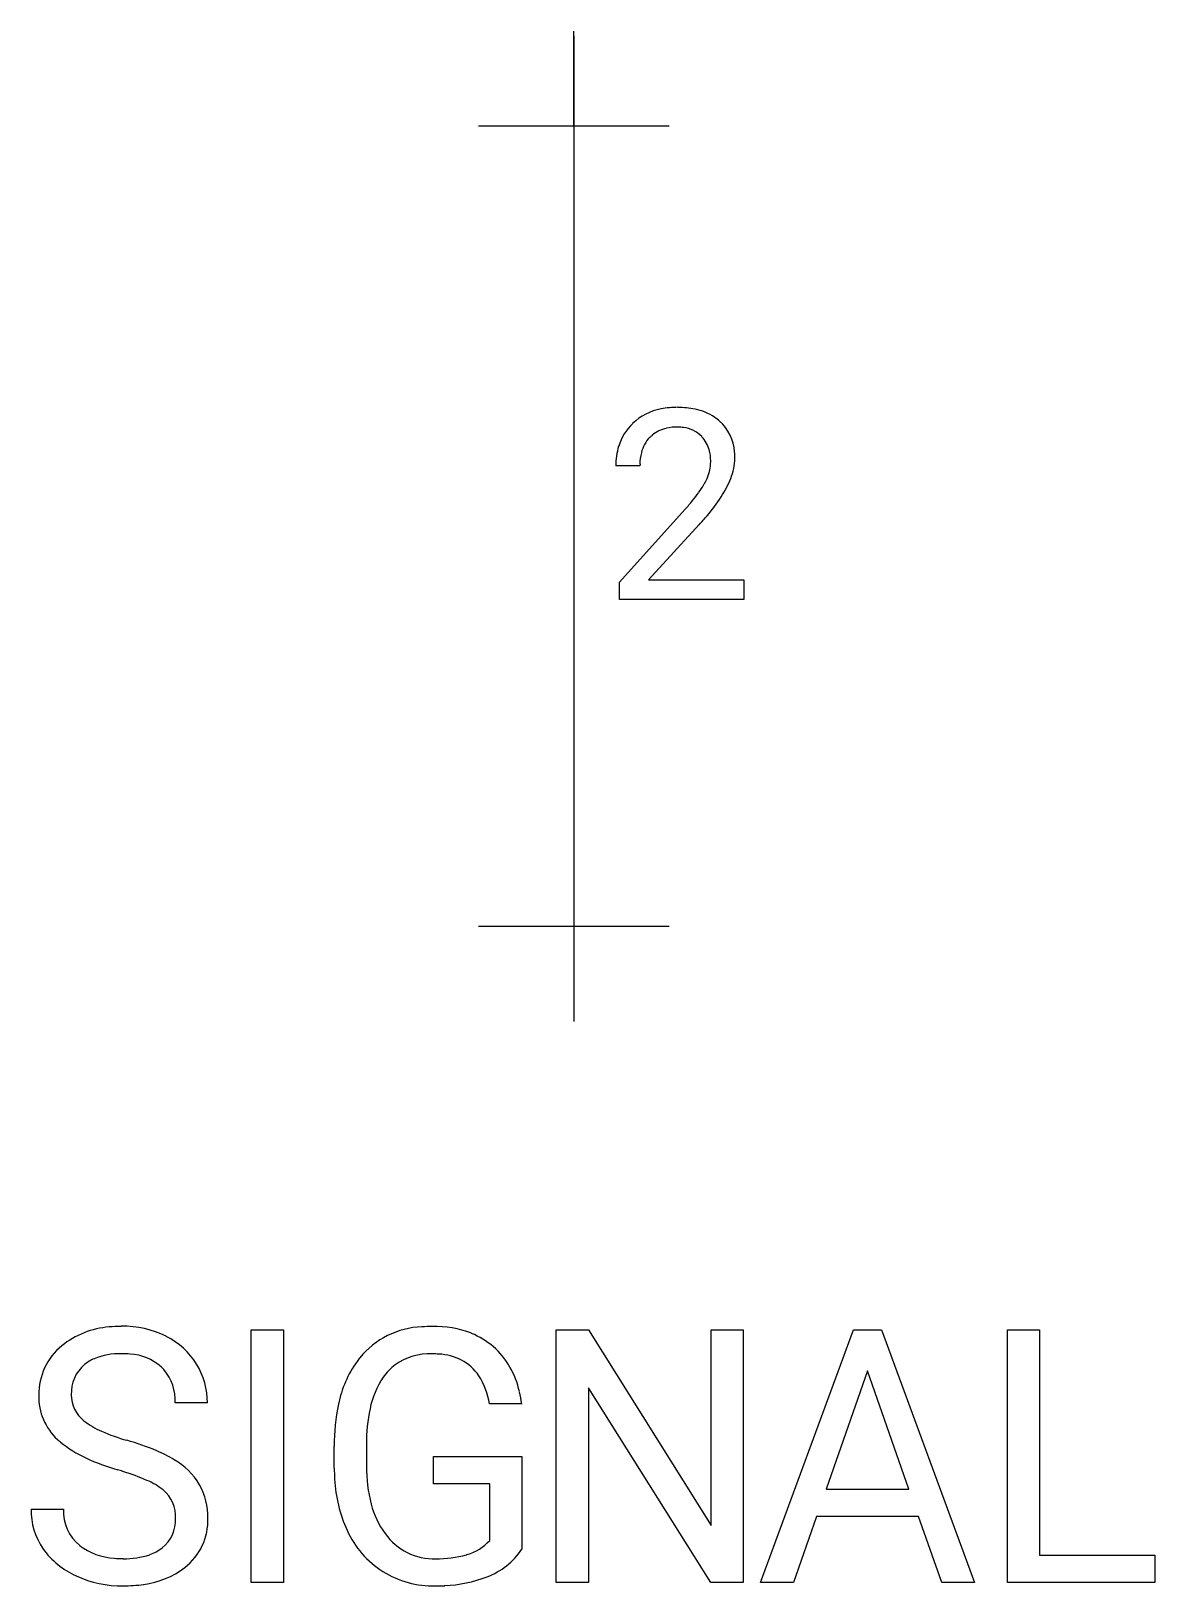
# Model space of a CAD drawing. Extents: x 4.6 to 12.4, y -3.1 to 7.7.
import ezdxf

# ---------------------------------------------------------------- set-up
doc = ezdxf.new("R2010")
doc.units = 0
doc.layers.add('DEFAULT_255_1_388', color=255, linetype='CONTINUOUS')
doc.layers.add('DEFAULT_255_2_778', color=255, linetype='CONTINUOUS')

msp = doc.modelspace()

# ---------------------------------------------------------------- linework, layer by layer
at = {"layer": 'DEFAULT_255_1_388'}
for p, q in [((8.793, 4.712), (8.625, 4.712)), ((8.651, 3.904), (9.106, 4.41)), ((9.205, 4.303), (8.852, 3.92)), ((8.651, 3.784), (8.651, 3.904)), ((8.852, 3.92), (9.513, 3.92)), ((9.513, 3.92), (9.513, 3.784)), ((9.513, 3.784), (8.651, 3.784))]:
    msp.add_line(p, q, dxfattribs=at)
for centre, radius, start, end in [((9.013, 4.72), 0.394, 100.787, 133.4382), ((9.052, 4.546), 0.572, 89.6607, 101.3702), ((9.06, 4.552), 0.565, 78.2173, 90.4129), ((9.1, 4.735), 0.378, 55.9269, 78.4888), ((8.993, 4.741), 0.364, 133.4541, 162.9471), ((9.025, 4.744), 0.233, 102.1738, 129.2061), ((9.053, 4.629), 0.352, 89.5461, 102.5418), ((9.056, 4.689), 0.291, 82.1602, 90.1506), ((9.071, 4.772), 0.207, 43.4417, 83.1661), ((9.122, 4.773), 0.334, 47.9298, 55.4049), ((9.133, 4.785), 0.318, 4.3348, 48.056), ((9.03, 4.748), 0.234, 136.1757, 166.3673), ((9.017, 4.758), 0.216, 129.7286, 135.7539), ((9.063, 4.763), 0.219, 16.1713, 43.5286), ((9.083, 4.716), 0.458, 163.2878, 180.5582), ((9.143, 4.717), 0.351, 165.9091, 178.8685), ((9.006, 4.748), 0.278, 359.4863, 15.9343), ((9.058, 4.772), 0.394, 337.8914, 358.9968), ((9.01, 4.766), 0.442, 359.9252, 5.5972), ((9.241, 4.712), 0.448, 178.4391, 180.0084), ((8.967, 4.749), 0.318, 331.4255, 352.9366), ((8.982, 4.745), 0.302, 353.2258, 0.0166), ((8.624, 4.949), 0.715, 323.8963, 328.6419), ((8.854, 4.807), 0.444, 328.8295, 331.7891), ((8.753, 4.89), 0.721, 326.9133, 338.3508), ((7.589, 5.752), 2.026, 318.5133, 320.7829), ((8.183, 5.268), 1.259, 320.7373, 323.9739), ((8.304, 5.177), 1.254, 319.6472, 327.096), ((7.873, 5.533), 1.813, 317.2588, 319.9046)]:
    msp.add_arc(centre, radius, start, end, dxfattribs=at)
at = {"layer": 'DEFAULT_255_2_778'}
for p, q in [((8.333, 7.069), (8.333, 7.731)), ((8.333, 7.698), (8.333, 0.885)), ((8.995, 7.07), (7.672, 7.07)), ((8.995, 1.513), (7.672, 1.513)), ((8.333, 1.513), (8.333, 0.852)), ((6.094, -3.043), (6.094, -1.289)), ((6.094, -1.289), (6.317, -1.289)), ((6.317, -1.289), (6.317, -3.043)), ((6.317, -1.289), (6.317, -1.289)), ((8.211, -3.043), (8.211, -1.289)), ((8.211, -1.289), (8.435, -1.289)), ((8.435, -1.289), (9.288, -2.647)), ((9.288, -2.647), (9.288, -1.289)), ((9.288, -1.289), (9.509, -1.289)), ((9.509, -1.289), (9.509, -3.043)), ((9.509, -1.289), (9.509, -1.289)), ((9.63, -3.043), (10.275, -1.289)), ((10.275, -1.289), (10.47, -1.289)), ((10.47, -1.289), (11.116, -3.043)), ((11.344, -3.043), (11.344, -1.289)), ((11.344, -1.289), (11.568, -1.289)), ((11.568, -1.289), (11.568, -2.854)), ((11.568, -1.289), (11.568, -1.289)), ((10.372, -1.574), (10.086, -2.395)), ((10.373, -1.574), (10.372, -1.574)), ((10.66, -2.395), (10.373, -1.574)), ((9.285, -3.043), (8.435, -1.691)), ((8.435, -1.691), (8.435, -3.043)), ((5.789, -1.796), (5.565, -1.796)), ((7.971, -1.804), (7.748, -1.804)), ((6.67, -2.251), (6.67, -2.098)), ((6.893, -2.092), (6.893, -2.235)), ((5.166, -2.261), (5.166, -2.261)), ((7.359, -2.358), (7.359, -2.17)), ((7.359, -2.17), (7.971, -2.17)), ((7.971, -2.17), (7.972, -2.17)), ((7.972, -2.17), (7.972, -2.813)), ((7.75, -2.358), (7.359, -2.358)), ((7.75, -2.752), (7.75, -2.358)), ((10.086, -2.395), (10.66, -2.395)), ((4.565, -2.535), (4.789, -2.535)), ((10.019, -2.585), (9.86, -3.043)), ((10.727, -2.585), (10.019, -2.585)), ((10.888, -3.043), (10.727, -2.585)), ((11.568, -2.854), (12.368, -2.854)), ((12.368, -2.854), (12.368, -3.043)), ((6.317, -3.043), (6.094, -3.043)), ((8.435, -3.043), (8.211, -3.043)), ((9.509, -3.043), (9.285, -3.043)), ((9.86, -3.043), (9.63, -3.043)), ((11.116, -3.043), (10.888, -3.043)), ((10.888, -3.043), (10.888, -3.043)), ((12.368, -3.043), (11.344, -3.043))]:
    msp.add_line(p, q, dxfattribs=at)
for centre, radius, start, end in [((5.148, -1.849), 0.581, 94, 129.5189), ((5.191, -2.139), 0.874, 89.914, 95.4877), ((5.205, -1.935), 0.671, 63.6069, 91.0385), ((7.304, -1.858), 0.591, 92.4048, 140.6216), ((7.348, -2.154), 0.888, 89.9476, 94.3917), ((7.362, -1.994), 0.729, 69.0136, 91.0529), ((5.05, -1.735), 0.431, 129.0079, 181.0736), ((5.273, -1.799), 0.518, 31.5981, 63.6469), ((7.426, -1.806), 0.53, 48.9958, 68.2222), ((5.12, -1.757), 0.292, 113.6702, 129.0213), ((5.18, -1.923), 0.468, 88.4356, 112.2992), ((5.194, -2.068), 0.613, 84.3847, 90.1122), ((5.233, -1.812), 0.355, 48.5571, 86.6067), ((7.464, -1.962), 0.781, 144.4891, 168.4345), ((7.343, -1.887), 0.639, 140.7949, 143.6155), ((7.334, -1.871), 0.416, 87.9242, 125.4274), ((7.35, -2.051), 0.595, 85.5241, 90.0649), ((7.388, -1.806), 0.348, 34.7016, 88.5592), ((7.386, -1.839), 0.582, 11.9907, 48.1644), ((5.099, -1.727), 0.255, 129.5713, 182.7939), ((5.264, -1.764), 0.298, 41.7786, 46.9368), ((5.232, -1.781), 0.334, 357.3547, 40.2292), ((5.282, -1.793), 0.507, 359.6027, 31.5379), ((7.508, -1.955), 0.601, 145.9996, 168.7063), ((7.325, -1.839), 0.384, 127.0348, 145.0193), ((7.247, -1.881), 0.507, 8.7495, 32.6416), ((7.104, -1.923), 0.876, 7.7882, 13.4949), ((5.027, -1.752), 0.409, 178.8316, 227.1018), ((5.073, -1.741), 0.229, 179.7098, 231.8925), ((8.015, -2.085), 1.345, 167.9878, 180.54), ((5.256, -1.514), 0.52, 231.4042, 247.2071), ((8.081, -2.082), 1.188, 168.14, 180.0594), ((5.098, -1.686), 0.505, 226.2848, 229.4025), ((5.604, -0.73), 1.378, 246.5054, 254.2429), ((5.265, -1.47), 0.777, 230.4094, 245.7223), ((4.735, -3.795), 1.808, 67.1418, 74.1288), ((5.081, -2.973), 0.916, 58.5682, 67.1177), ((8.552, -2.099), 1.658, 179.4532, 179.7602), ((5.607, -0.741), 1.583, 245.2957, 253.8312), ((4.445, -4.66), 2.505, 72.3976, 73.2835), ((5.303, -2.628), 0.506, 31.3733, 59.6436), ((7.992, -2.238), 1.322, 180.5321, 183.7869), ((7.888, -2.248), 0.994, 179.2714, 194.7018), ((4.755, -3.723), 1.518, 66.1442, 72.8408), ((5.162, -2.82), 0.528, 52.6915, 66.8578), ((5.338, -2.586), 0.454, 358.5866, 29.1494), ((7.648, -2.275), 0.977, 182.9995, 204.5813), ((5.327, -2.587), 0.242, 356.9038, 50.2675), ((5.041, -2.541), 0.476, 179.192, 214.0989), ((5.096, -2.548), 0.307, 177.587, 230.9329), ((7.516, -2.344), 0.61, 194.7895, 216.1791), ((5.323, -2.61), 0.246, 308.1354, 2.3429), ((5.377, -2.611), 0.416, 307.8998, 1.8774), ((7.363, -2.409), 0.662, 204.2572, 237.4907), ((5.166, -2.445), 0.431, 232.2746, 266.7798), ((5.29, -2.566), 0.301, 289.2499, 307.9805), ((7.362, -2.463), 0.416, 215.5032, 271.8108), ((7.499, -2.526), 0.337, 286.3105, 317.9382), ((5.098, -2.493), 0.55, 214.9692, 246.6078), ((5.203, -2.178), 0.7, 264.9447, 270.0857), ((5.217, -2.333), 0.546, 268.7023, 288.3813), ((7.387, -2.12), 0.759, 269.071, 285.3656), ((7.438, -2.341), 0.532, 286.3868, 287.0505), ((7.544, -2.523), 0.517, 291.3034, 325.8236), ((5.198, -2.299), 0.769, 245.4796, 270.4393), ((5.273, -2.473), 0.589, 277.222, 307.6925), ((7.362, -2.392), 0.676, 238.3343, 271.0127), ((7.405, -2.176), 0.89, 272.0352, 291.5449), ((5.208, -2.119), 0.948, 269.7681, 278.3932), ((7.375, -1.821), 1.247, 269.9729, 272.8507)]:
    msp.add_arc(centre, radius, start, end, dxfattribs=at)

doc.saveas('drawing.dxf')
